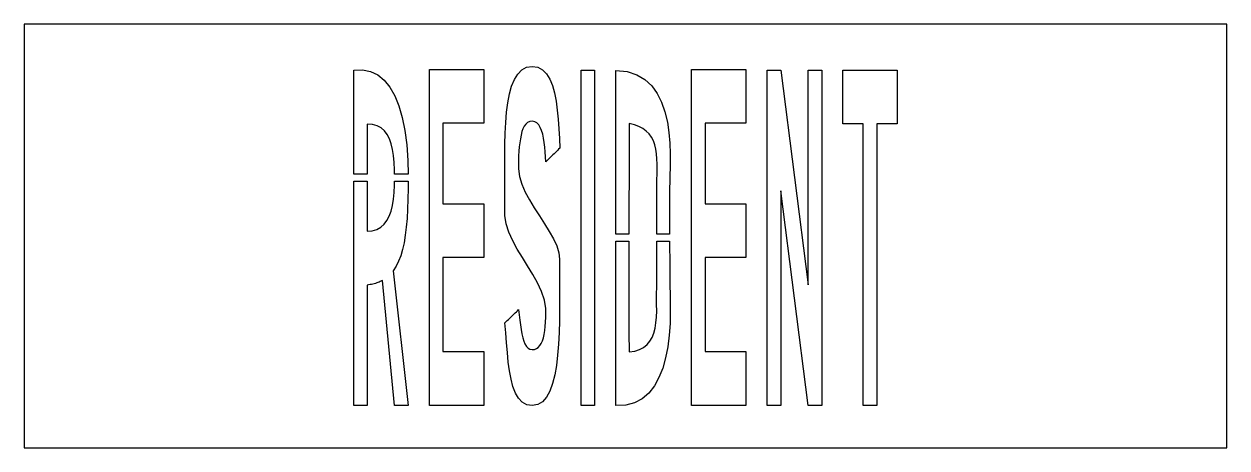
# Model space of a CAD drawing. Extents: x 0 to 85, y 0 to 30.
import ezdxf

# ---------------------------------------------------------------- set-up
doc = ezdxf.new("R2010")
doc.units = 0
doc.layers.add('CUT', color=7, linetype='Continuous')
doc.layers.add('OUTSIDE', color=1, linetype='Continuous')

msp = doc.modelspace()

# ---------------------------------------------------------------- linework, layer by layer
at = {"layer": 'CUT'}
for points in [[(26.4944, 24.2057), (26.7296, 23.3795), (26.912, 22.4559), (27.0416, 21.4398), (27.1184, 20.3335), (27.1377, 19.3784), (26.1865, 19.3784), (26.1824, 19.6925), (26.156, 20.2076), (26.1104, 20.6848), (26.0408, 21.124), (25.9448, 21.5229), (25.8176, 21.8766), (25.6592, 22.1829), (25.4624, 22.4417), (25.2248, 22.6459), (24.9464, 22.7954), (24.62, 22.8856), (24.2456, 22.9165), (24.2456, 22.285), (24.2456, 21.6535), (24.2456, 21.022), (24.2456, 20.3904), (24.2456, 19.7589), (24.2456, 19.3784), (23.2928, 19.3784), (23.2928, 20.8035), (23.2928, 22.7812), (23.2928, 24.7588), (23.2928, 26.7317), (23.9192, 26.7578), (24.4904, 26.6439), (25.0016, 26.3993), (25.4576, 26.0266), (25.8584, 25.5328), (26.204, 24.925)], [(29.6024, 17.2803), (32.4848, 17.2803), (32.4848, 13.4817), (29.6024, 13.4817), (29.6024, 6.8342), (32.4848, 6.8342), (32.4848, 3), (28.6424, 3), (28.6424, 26.7768), (32.4848, 26.7768), (32.4848, 22.9782), (29.6024, 22.9782)], [(37.1456, 26.1026), (37.3304, 25.6468), (37.4768, 25.1244), (37.592, 24.5428), (37.6784, 23.916), (37.7408, 23.2584), (37.7912, 22.5818), (37.8272, 21.8956), (37.8608, 21.2119), (37.7768, 21.1335), (37.6952, 21.0528), (37.6136, 20.9745), (37.5296, 20.8938), (37.448, 20.8154), (37.3664, 20.7371), (37.2824, 20.6563), (37.2008, 20.578), (37.1192, 20.4973), (37.0352, 20.4189), (36.9536, 20.3406), (36.872, 20.2599), (36.8552, 20.6112), (36.8312, 20.9602), (36.8024, 21.2974), (36.7616, 21.6226), (36.7112, 21.9289), (36.6488, 22.2114), (36.5696, 22.4631), (36.4784, 22.6838), (36.3656, 22.8619), (36.236, 22.9972), (36.0848, 23.0851), (35.9096, 23.1159), (35.7344, 23.0946), (35.5856, 23.0281), (35.456, 22.9213), (35.348, 22.7741), (35.2568, 22.5936), (35.1824, 22.3847), (35.12, 22.1449), (35.072, 21.8838), (35.0312, 21.6012), (34.9976, 21.3045), (34.9712, 20.9935), (34.9472, 20.673), (34.9472, 20.5946), (34.9472, 20.5186), (34.9472, 20.4403), (34.9472, 20.3643), (34.9472, 20.286), (34.9472, 20.21), (34.9472, 20.1317), (34.9472, 20.0557), (34.9472, 19.9773), (34.9472, 19.9014), (34.9472, 19.823), (34.9472, 19.7471), (35.0048, 19.2129), (35.1632, 18.6668), (35.4056, 18.1113), (35.708, 17.5486), (36.0512, 16.986), (36.4136, 16.4233), (36.776, 15.8701), (37.1144, 15.3288), (37.4096, 14.8041), (37.6424, 14.2984), (37.7912, 13.8165), (37.8344, 13.3654), (37.8344, 13.071), (37.8344, 12.7743), (37.8344, 12.4799), (37.8344, 12.1831), (37.8344, 11.8863), (37.8344, 11.5919), (37.8344, 11.2952), (37.8344, 11.0008), (37.8344, 10.704), (37.8344, 10.4073), (37.8344, 10.1129), (37.8344, 9.8161), (37.8248, 8.9875), (37.8056, 8.1613), (37.7648, 7.3541), (37.7024, 6.5778), (37.616, 5.8442), (37.496, 5.1676), (37.3424, 4.5574), (37.1504, 4.0304), (36.9152, 3.5983), (36.632, 3.2754), (36.2984, 3.0712), (35.9096, 3), (35.5232, 3.0617), (35.2016, 3.2374), (34.9352, 3.5152), (34.7192, 3.8879), (34.5464, 4.3414), (34.4096, 4.8637), (34.3016, 5.4477), (34.2176, 6.0792), (34.1504, 6.7464), (34.0952, 7.442), (34.04, 8.1518), (33.9848, 8.8641), (34.064, 8.9424), (34.1456, 9.0184), (34.2248, 9.0967), (34.3064, 9.1727), (34.3856, 9.2511), (34.4648, 9.327), (34.5464, 9.4054), (34.6256, 9.4814), (34.7072, 9.5597), (34.7864, 9.6357), (34.868, 9.714), (34.9472, 9.79), (34.988, 9.4149), (35.0288, 9.0516), (35.072, 8.705), (35.12, 8.3798), (35.1752, 8.0782), (35.2376, 7.8052), (35.3096, 7.5631), (35.396, 7.3589), (35.4968, 7.1903), (35.6144, 7.0669), (35.7512, 6.9885), (35.9096, 6.9624), (36.0704, 6.979), (36.212, 7.0336), (36.3392, 7.1215), (36.4496, 7.2426), (36.5456, 7.3969), (36.6272, 7.5821), (36.6968, 7.7957), (36.752, 8.0379), (36.7976, 8.3062), (36.8312, 8.5982), (36.8552, 8.9139), (36.872, 9.2511), (36.8768, 9.8612), (36.7664, 10.469), (36.56, 11.0744), (36.2792, 11.6774), (35.948, 12.2781), (35.5832, 12.8787), (35.2112, 13.477), (34.8536, 14.0729), (34.5296, 14.6688), (34.2632, 15.2647), (34.0736, 15.8582), (33.9848, 16.4541), (33.9848, 16.8079), (33.9848, 17.1616), (33.9848, 17.5154), (33.9848, 17.8691), (33.9848, 18.2205), (33.9848, 18.5742), (33.9848, 18.928), (33.9848, 19.2817), (33.9848, 19.6355), (33.9848, 19.9892), (33.9848, 20.343), (33.9848, 20.6967), (33.9848, 21.4944), (34.0016, 22.2779), (34.0352, 23.0328), (34.0952, 23.7546), (34.1792, 24.4288), (34.2968, 25.0485), (34.4528, 25.6016), (34.6472, 26.0765), (34.8848, 26.4634), (35.1728, 26.7531), (35.5112, 26.9359), (35.9096, 27), (36.3032, 26.9383), (36.6368, 26.7602), (36.9176, 26.4777)], [(40.3208, 26.7412), (40.3208, 3), (39.3608, 3), (39.3608, 26.7412)], [(45.4592, 23.0661), (45.572, 22.3182), (45.6392, 21.5585), (45.6656, 20.8059), (45.6608, 20.0771), (45.6368, 19.0681), (45.62, 18.1445), (45.6104, 17.2851), (45.6056, 16.4731), (45.6056, 15.6921), (45.6074, 15.1264), (44.714, 15.1264), (44.7152, 15.6802), (44.72, 16.8103), (44.7224, 17.8691), (44.7248, 18.8022), (44.7272, 19.5571), (44.7272, 20.0818), (44.7176, 20.464), (44.6912, 20.8202), (44.6408, 21.1525), (44.5688, 21.4612), (44.468, 21.7437), (44.336, 22.0001), (44.1704, 22.228), (43.9712, 22.4298), (43.7312, 22.6055), (43.4528, 22.7503), (43.1264, 22.8643), (42.7544, 22.9521), (42.7544, 21.606), (42.752, 20.2599), (42.7496, 18.9137), (42.7472, 17.5676), (42.7448, 16.2215), (42.7428, 15.1264), (41.8208, 15.1264), (41.8208, 16.8269), (41.8208, 18.8022), (41.8208, 20.7774), (41.8208, 22.7527), (41.8208, 24.728), (41.8208, 26.7032), (42.6152, 26.632), (43.2968, 26.416), (43.8728, 26.0741), (44.3528, 25.6254), (44.7416, 25.0841), (45.0512, 24.4644), (45.2864, 23.7878)], [(48.1256, 17.2803), (51.008, 17.2803), (51.008, 13.4817), (48.1256, 13.4817), (48.1256, 6.8342), (51.008, 6.8342), (51.008, 3), (47.1656, 3), (47.1656, 26.7768), (51.008, 26.7768), (51.008, 22.9782), (48.1256, 22.9782)], [(55.4024, 26.7388), (56.3648, 26.7388), (56.3648, 3), (55.4024, 3), (53.4728, 18.1849), (53.4728, 3), (52.508, 3), (52.508, 26.7388), (53.4728, 26.7388), (55.4024, 11.535)], [(59.3048, 3), (59.3048, 22.9426), (57.8648, 22.9426), (57.8648, 26.7412), (61.7072, 26.7412), (61.7072, 22.9426), (60.2648, 22.9426), (60.2648, 3)], [(27.0608, 16.2357), (27.008, 15.6232), (26.9384, 15.0534), (26.852, 14.5264), (26.7464, 14.0444), (26.6192, 13.6052), (26.468, 13.2087), (26.2952, 12.855), (26.0936, 12.5416), (27.1352, 3), (26.1872, 3), (25.328, 11.8602), (25.2512, 11.8199), (25.1696, 11.7795), (25.088, 11.7439), (25.004, 11.7083), (24.9176, 11.6774), (24.8288, 11.6489), (24.7376, 11.6228), (24.644, 11.5991), (24.548, 11.5777), (24.4496, 11.5587), (24.3488, 11.5421), (24.2456, 11.5278), (24.2456, 10.818), (24.2456, 10.1081), (24.2432, 9.3959), (24.2432, 8.686), (24.2432, 7.9762), (24.2408, 7.2639), (24.2408, 6.5541), (24.2384, 5.8418), (24.2384, 5.132), (24.2384, 4.4197), (24.2384, 3.7099), (24.2384, 3), (24.1592, 3), (24.08, 3), (24.0008, 3), (23.9216, 3), (23.8424, 3), (23.7656, 3), (23.6864, 3), (23.6072, 3), (23.5304, 3), (23.4512, 3), (23.372, 3), (23.2928, 3), (23.2928, 4.9753), (23.2928, 6.9505), (23.2928, 8.9282), (23.2928, 10.9058), (23.2928, 12.8858), (23.2928, 14.8659), (23.2928, 16.8459), (23.2928, 18.8259), (23.2928, 18.8764), (24.2456, 18.8764), (24.2456, 18.4959), (24.2456, 17.8644), (24.2456, 17.2329), (24.2456, 16.6013), (24.2456, 15.9698), (24.2456, 15.3383), (24.608, 15.3739), (24.9272, 15.4689), (25.2032, 15.6232), (25.4384, 15.8345), (25.6352, 16.0957), (25.7984, 16.4043), (25.9304, 16.7628), (26.0312, 17.1616), (26.1032, 17.6032), (26.1536, 18.0828), (26.1824, 18.598), (26.1861, 18.8764), (27.1408, 18.8764), (27.1376, 18.3511), (27.1232, 17.6009), (27.0992, 16.8957)], [(45.644, 11.6537), (45.6536, 10.6993), (45.6608, 9.6547), (45.6464, 8.8119), (45.5912, 7.9762), (45.488, 7.1618), (45.3368, 6.3831), (45.1304, 5.6519), (44.864, 4.9824), (44.5376, 4.3889), (44.144, 3.8808), (43.6784, 3.4748), (43.1408, 3.1852), (42.5216, 3.0214), (41.8208, 3), (41.8208, 4.9753), (41.8208, 6.9505), (41.8208, 8.9258), (41.8208, 10.9011), (41.8208, 12.8763), (41.8208, 14.6244), (42.742, 14.6244), (42.74, 13.5292), (42.74, 12.1831), (42.74, 10.837), (42.7424, 9.4908), (42.7472, 8.1447), (42.7544, 6.7986), (43.148, 6.8579), (43.4888, 6.9648), (43.7768, 7.1167), (44.0216, 7.3114), (44.2208, 7.5488), (44.3792, 7.8242), (44.504, 8.1352), (44.5952, 8.4818), (44.6552, 8.8593), (44.6912, 9.2653), (44.7056, 9.6998), (44.6984, 10.1556), (44.6984, 10.3218), (44.7008, 10.7824), (44.7032, 11.4875), (44.7056, 12.3802), (44.7104, 13.4129), (44.7128, 14.5311), (44.713, 14.6244), (45.6108, 14.6244), (45.6152, 14.1536), (45.6248, 13.363), (45.6344, 12.5368)]]:
    msp.add_lwpolyline(points, close=True, dxfattribs=at)
at = {"layer": 'OUTSIDE'}
msp.add_lwpolyline([(0, 0), (85, 0), (85, 30), (0, 30)], close=True, dxfattribs=at)

doc.saveas('drawing.dxf')
